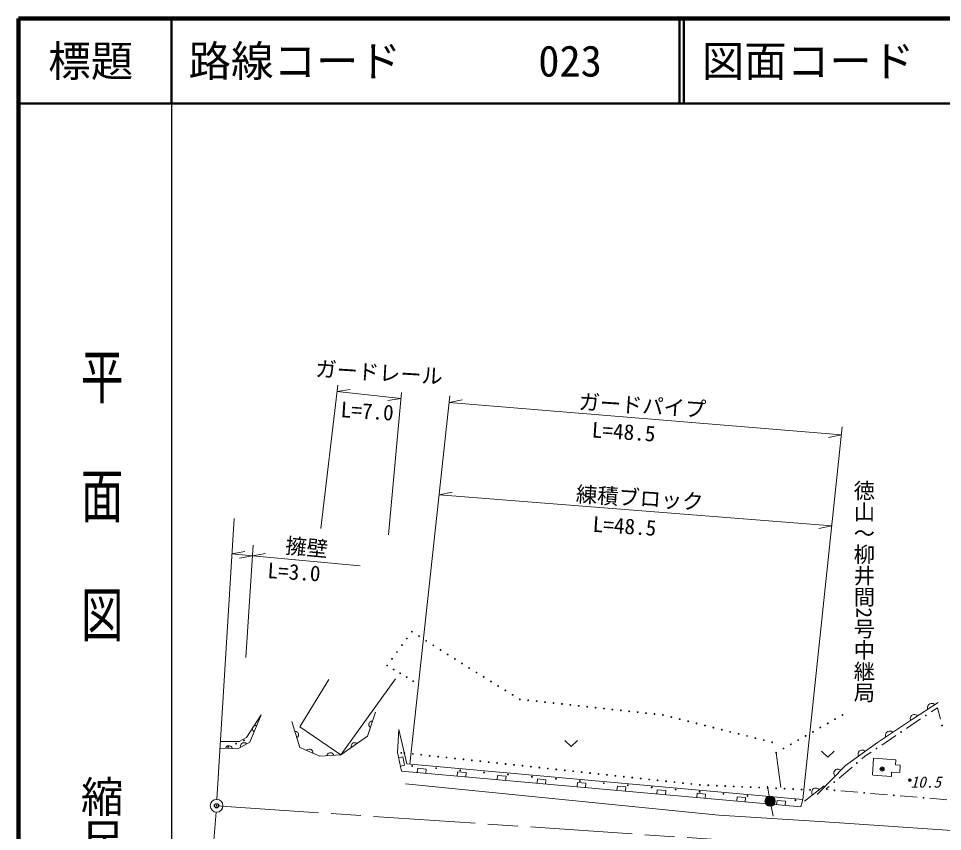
# Model space of a CAD drawing. Units: millimetres, scale not verified. Extents: x 40000 to 680000, y 20000 to 380000.
# Drawn here: x 40000 to 148695, y 284400 to 380000 of the extents above; entities that cross this region are included whole.
import ezdxf
from ezdxf.enums import TextEntityAlignment as Align

# ---------------------------------------------------------------- set-up
doc = ezdxf.new("R2010")
doc.units = ezdxf.units.MM
doc.header["$LTSCALE"] = 1000
doc.header["$PDMODE"] = 32
doc.header["$PDSIZE"] = 500
doc.linetypes.add('CHAIN', pattern=[18.5, 12, -1.5, 3.5, -1.5])
for name, color, linetype, lineweight in [('M-BGD', 7, 'Continuous', 13), ('M-BMK', 2, 'CHAIN', 13), ('M-BMK-OTRS', 5, 'Continuous', 13), ('M-BMK-SRVR', 3, 'Continuous', 13), ('M-STR-HTXT', 7, 'Continuous', 13), ('M-TTL', 2, 'Continuous', 140), ('M-TTL-BAND', 7, 'Continuous', 25), ('M-TTL-LINE', 7, 'Continuous', 50)]:
    doc.layers.add(name, color=color, linetype=linetype, lineweight=lineweight)
doc.layers.add('M-OTRS', color=6, linetype='Continuous')
doc.layers.add('M-TTL-TXT', color=7, linetype='Continuous')
doc.styles.add('@ＭＳ ゴシック', font='')
doc.styles.add('ＭＳ ゴシック', font='')
doc.styles.get('@ＭＳ ゴシック').set_extended_font_data('@MS Gothic')
doc.styles.get('ＭＳ ゴシック').set_extended_font_data('MS Gothic')

msp = doc.modelspace()

# ---------------------------------------------------------------- linework, layer by layer
at = {"layer": 'M-BGD'}
for p, q in [((76526, 302256), (73079, 296693)), ((77937, 293402), (84362, 302334)), ((145173, 297608), (148182, 299551)), ((146956, 299140), (146926, 299002)), ((146926, 299002), (146930, 298885)), ((147007, 299244), (146956, 299140)), ((147086, 299343), (147007, 299244)), ((147221, 299430), (147086, 299343)), ((147343, 299461), (147221, 299430)), ((147460, 299465), (147343, 299461)), ((148100, 298962), (147361, 298468)), ((147598, 299436), (147460, 299465)), ((147703, 299384), (147598, 299436)), ((147801, 299305), (147703, 299384)), ((148452, 297594), (148100, 298962)), ((66810, 295439), (68534, 298103)), ((68534, 298103), (67202, 294891)), ((81071, 295596), (82011, 298417)), ((144986, 297927), (144935, 297822)), ((145064, 298026), (144986, 297927)), ((145198, 298113), (145064, 298026)), ((145320, 298146), (145198, 298113)), ((145437, 298150), (145320, 298146)), ((145575, 298121), (145437, 298150)), ((145680, 298071), (145575, 298121)), ((145780, 297992), (145680, 298071)), ((146930, 298885), (146961, 298762)), ((67649, 296761), (67582, 296685)), ((67724, 296817), (67649, 296761)), ((67828, 296860), (67724, 296817)), ((67920, 296874), (67828, 296860)), ((68021, 296867), (67920, 296874)), ((72138, 297320), (73079, 294264)), ((81242, 297173), (81202, 297052)), ((81202, 297052), (81202, 296951)), ((81202, 296951), (81222, 296860)), ((81222, 296860), (81273, 296758)), ((81303, 297254), (81242, 297173)), ((81273, 296758), (81333, 296688)), ((81374, 297315), (81303, 297254)), ((81475, 297366), (81374, 297315)), ((81566, 297386), (81475, 297366)), ((81667, 297386), (81566, 297386)), ((141036, 294850), (145173, 297608)), ((146115, 297633), (144453, 296520)), ((144935, 297822), (144906, 297683)), ((144906, 297683), (144911, 297567)), ((144911, 297567), (144943, 297444)), ((67533, 296567), (67526, 296466)), ((67526, 296466), (67540, 296373)), ((67582, 296685), (67533, 296567)), ((67540, 296373), (67583, 296269)), ((67583, 296269), (67638, 296194)), ((67638, 296194), (67715, 296128)), ((72592, 296172), (72491, 296174)), ((72683, 296149), (72592, 296172)), ((72783, 296097), (72683, 296149)), ((72852, 296034), (72783, 296097)), ((72911, 295952), (72852, 296034)), ((72948, 295829), (72911, 295952)), ((72924, 295638), (72946, 295728)), ((72946, 295728), (72948, 295829)), ((73079, 296693), (77937, 293402)), ((81333, 296688), (81414, 296627)), ((84599, 293673), (84744, 296378)), ((84744, 296378), (85684, 292366)), ((143206, 295685), (141545, 294572)), ((142019, 295881), (141991, 295742)), ((141991, 295742), (141997, 295626)), ((142068, 295987), (142019, 295881)), ((142146, 296087), (142068, 295987)), ((142279, 296176), (142146, 296087)), ((142400, 296209), (142279, 296176)), ((142517, 296215), (142400, 296209)), ((142656, 296188), (142517, 296215)), ((142761, 296138), (142656, 296188)), ((142861, 296061), (142761, 296138)), ((63761, 294969), (65948, 294969)), ((67202, 294891), (65792, 294107)), ((65948, 294969), (66810, 295439)), ((66163, 294606), (66132, 294497)), ((66209, 294687), (66163, 294606)), ((66278, 294762), (66209, 294687)), ((66390, 294824), (66278, 294762)), ((66489, 294842), (66390, 294824)), ((66582, 294839), (66489, 294842)), ((66691, 294808), (66582, 294839)), ((66772, 294762), (66691, 294808)), ((66847, 294693), (66772, 294762)), ((72726, 295410), (72809, 295468)), ((72809, 295468), (72871, 295538)), ((72871, 295538), (72924, 295638)), ((77937, 293402), (81071, 295596)), ((79160, 294571), (79141, 294460)), ((79198, 294656), (79160, 294571)), ((79259, 294738), (79198, 294656)), ((79363, 294811), (79259, 294738)), ((79460, 294840), (79363, 294811)), ((79554, 294846), (79460, 294840)), ((79665, 294827), (79554, 294846)), ((79750, 294789), (79665, 294827)), ((79831, 294728), (79750, 294789)), ((104269, 295109), (105019, 294389)), ((105019, 294389), (105769, 295109)), ((137275, 292154), (141036, 294850)), ((141997, 295626), (142031, 295504)), ((65792, 294107), (63714, 294193)), ((64389, 294261), (64353, 294166)), ((64440, 294339), (64389, 294261)), ((64524, 294416), (64440, 294339)), ((64605, 294460), (64524, 294416)), ((64703, 294488), (64605, 294460)), ((64831, 294483), (64703, 294488)), ((64925, 294447), (64831, 294483)), ((65003, 294396), (64925, 294447)), ((65080, 294313), (65003, 294396)), ((65124, 294231), (65080, 294313)), ((65152, 294134), (65124, 294231)), ((66132, 294497), (66129, 294404)), ((66129, 294404), (66147, 294305)), ((73079, 294264), (75429, 293245)), ((73954, 293989), (73887, 293914)), ((74030, 294043), (73954, 293989)), ((74136, 294085), (74030, 294043)), ((74228, 294097), (74136, 294085)), ((74329, 294088), (74228, 294097)), ((74446, 294037), (74329, 294088)), ((74522, 293970), (74446, 294037)), ((74576, 293894), (74522, 293970)), ((74618, 293789), (74576, 293894)), ((74630, 293696), (74618, 293789)), ((74621, 293596), (74630, 293696)), ((76353, 293479), (76310, 293397)), ((76427, 293564), (76353, 293479)), ((76504, 293617), (76427, 293564)), ((76598, 293655), (76504, 293617)), ((76726, 293663), (76598, 293655)), ((76824, 293637), (76726, 293663)), ((76907, 293594), (76824, 293637)), ((76991, 293519), (76907, 293594)), ((77044, 293442), (76991, 293519)), ((79141, 294460), (79147, 294367)), ((79147, 294367), (79176, 294270)), ((85066, 291505), (84599, 293673)), ((129121, 293664), (129678, 289560)), ((134452, 293859), (135202, 293139)), ((135202, 293139), (135952, 293859)), ((138778, 293625), (138755, 293485)), ((138755, 293485), (138764, 293369)), ((138824, 293732), (138778, 293625)), ((138898, 293834), (138824, 293732)), ((139028, 293927), (138898, 293834)), ((139149, 293965), (139028, 293927)), ((139265, 293974), (139149, 293965)), ((139405, 293951), (139265, 293974)), ((139512, 293905), (139405, 293951)), ((139614, 293831), (139512, 293905)), ((140298, 293738), (139559, 293243)), ((75429, 293245), (77937, 293402)), ((76310, 293397), (76284, 293299)), ((77082, 293349), (77044, 293442)), ((85216, 293183), (84727, 293078)), ((85426, 292206), (85216, 293183)), ((138764, 293369), (138802, 293248)), ((139559, 293243), (139197, 292936)), ((140589, 293023), (140453, 291069)), ((143216, 292839), (140589, 293023)), ((143173, 292225), (143216, 292839)), ((84938, 292100), (85426, 292206)), ((132032, 287305), (85066, 291505)), ((85684, 292366), (132282, 288183)), ((86961, 291837), (86916, 291339)), ((87957, 291748), (86961, 291837)), ((87912, 291250), (87957, 291748)), ((91657, 291417), (91613, 290919)), ((92653, 291328), (91657, 291417)), ((92609, 290830), (92653, 291328)), ((133953, 288769), (137275, 292154)), ((135921, 291358), (135910, 291217)), ((135958, 291469), (135921, 291358)), ((136023, 291578), (135958, 291469)), ((136144, 291682), (136023, 291578)), ((136261, 291730), (136144, 291682)), ((136376, 291749), (136261, 291730)), ((136517, 291739), (136376, 291749)), ((136628, 291702), (136517, 291739)), ((138051, 291968), (136523, 290678)), ((136736, 291637), (136628, 291702)), ((142675, 290868), (142711, 291390)), ((142711, 291390), (143657, 291324)), ((143717, 292188), (143173, 292225)), ((143657, 291324), (143717, 292188)), ((96354, 290997), (96309, 290499)), ((97350, 290908), (96354, 290997)), ((97305, 290410), (97350, 290908)), ((101050, 290577), (101006, 290079)), ((102046, 290488), (101050, 290577)), ((102002, 289990), (102046, 290488)), ((135910, 291217), (135930, 291102)), ((135930, 291102), (135978, 290985)), ((140503, 291019), (142675, 290868)), ((85506, 289991), (122387, 286318)), ((105747, 290158), (105702, 289659)), ((106743, 290068), (105747, 290158)), ((106698, 289570), (106743, 290068)), ((110444, 289738), (110399, 289240)), ((111440, 289648), (110444, 289738)), ((111395, 289150), (111440, 289648)), ((115140, 289318), (115096, 288820)), ((116136, 289228), (115140, 289318)), ((116092, 288730), (116136, 289228)), ((128311, 288566), (128114, 289749)), ((132449, 287954), (134768, 289772)), ((133352, 289231), (133315, 289121)), ((133417, 289340), (133352, 289231)), ((133538, 289444), (133417, 289340)), ((133656, 289492), (133538, 289444)), ((133771, 289511), (133656, 289492)), ((133912, 289501), (133771, 289511)), ((134022, 289464), (133912, 289501)), ((134131, 289399), (134022, 289464)), ((135377, 289710), (135015, 289403)), ((135015, 289325), (135245, 289306)), ((136740, 289180), (138733, 289014)), ((119837, 288898), (119792, 288400)), ((120833, 288809), (119837, 288898)), ((120788, 288310), (120833, 288809)), ((124533, 288478), (124489, 287980)), ((125529, 288389), (124533, 288478)), ((125485, 287891), (125529, 288389)), ((129230, 288058), (129185, 287560)), ((130226, 287969), (129230, 288058)), ((132282, 288183), (132032, 287305)), ((133315, 289121), (133305, 288980)), ((133305, 288980), (133324, 288865)), ((133324, 288865), (133372, 288747)), ((140227, 288888), (142220, 288722)), ((143715, 288596), (145708, 288429)), ((147203, 288304), (149196, 288137)), ((128528, 287385), (128763, 286209)), ((130181, 287471), (130226, 287969)), ((122387, 286318), (134267, 285568)), ((149845, 284509), (134267, 285568))]:
    msp.add_line(p, q, dxfattribs=at)
for centre, radius in [((86271, 307896), 50), ((85689, 307100), 50), ((87113, 307360), 50), ((87954, 306825), 50), ((84526, 305509), 50), ((85108, 306304), 50), ((88796, 306289), 50), ((89638, 305754), 50), ((83945, 304713), 50), ((90479, 305218), 50), ((91321, 304682), 50), ((83363, 303917), 50), ((84128, 303458), 50), ((92171, 304155), 50), ((93021, 303628), 50), ((84894, 302999), 50), ((85659, 302540), 50), ((93872, 303101), 50), ((94722, 302574), 50), ((86424, 302081), 50), ((95572, 302047), 50), ((96422, 301520), 50), ((97272, 300992), 50), ((98123, 300465), 50), ((98973, 299938), 50), ((99963, 299830), 50), ((100953, 299722), 50), ((101943, 299614), 50), ((102934, 299506), 50), ((103924, 299398), 50), ((104914, 299290), 50), ((105904, 299182), 50), ((106895, 299074), 50), ((107885, 298966), 50), ((108875, 298858), 50), ((109865, 298750), 50), ((110856, 298642), 50), ((111846, 298534), 50), ((112836, 298426), 50), ((113826, 298318), 50), ((114816, 298210), 50), ((115807, 298102), 50), ((116796, 297855), 50), ((136926, 298102), 50), ((146738, 298050), 50), ((117784, 297607), 50), ((118773, 297360), 50), ((119762, 297113), 50), ((120751, 296866), 50), ((135191, 297116), 50), ((136058, 297609), 50), ((148639, 296867), 50), ((121740, 296618), 50), ((122729, 296371), 50), ((123717, 296124), 50), ((124706, 295877), 50), ((125695, 295630), 50), ((132590, 295636), 50), ((133457, 296129), 50), ((134324, 296622), 50), ((143830, 296103), 50), ((65603, 294726), 50), ((66527, 295108), 50), ((126684, 295382), 50), ((127673, 295135), 50), ((128662, 294888), 50), ((130855, 294650), 50), ((131722, 295143), 50), ((64679, 294344), 50), ((85033, 293638), 50), ((85387, 293636), 50), ((86380, 293528), 50), ((129121, 293664), 50), ((129988, 294157), 50), ((140922, 294155), 50), ((87373, 293421), 50), ((88366, 293314), 50), ((89359, 293206), 50), ((90352, 293099), 50), ((91345, 292992), 50), ((92338, 292884), 50), ((93331, 292777), 50), ((94324, 292669), 50), ((95317, 292562), 50), ((96310, 292455), 50), ((97304, 292347), 50), ((138624, 292452), 50), ((86315, 292103), 50), ((89132, 291851), 50), ((91950, 291599), 50), ((94767, 291347), 50), ((98297, 292240), 50), ((99290, 292133), 50), ((100283, 292025), 50), ((101276, 291918), 50), ((102269, 291811), 50), ((103262, 291703), 50), ((104255, 291596), 50), ((105248, 291488), 50), ((106241, 291381), 50), ((107234, 291274), 50), ((141583, 291748), 250), ((141583, 291748), 150), ((141583, 291748), 50), ((97584, 291095), 50), ((100401, 290843), 50), ((103218, 290592), 50), ((106036, 290340), 50), ((108227, 291166), 50), ((109221, 291059), 50), ((110214, 290952), 50), ((111207, 290844), 50), ((112200, 290737), 50), ((113193, 290629), 50), ((114186, 290522), 50), ((115179, 290415), 50), ((116172, 290307), 50), ((117165, 290200), 50), ((135950, 290194), 50), ((144843, 290432), 150), ((144843, 290432), 90), ((144843, 290432), 30), ((108853, 290088), 50), ((111670, 289836), 50), ((114487, 289584), 50), ((117304, 289332), 50), ((118158, 290093), 50), ((119151, 289985), 50), ((120121, 289080), 50), ((120144, 289878), 50), ((121142, 289834), 50), ((122140, 289789), 50), ((123138, 289745), 50), ((124135, 289701), 50), ((125133, 289657), 50), ((126131, 289613), 50), ((127129, 289568), 50), ((128127, 289524), 50), ((129124, 289480), 50), ((130122, 289436), 50), ((131120, 289392), 50), ((132118, 289348), 50), ((133116, 289303), 50), ((134113, 289259), 50), ((135992, 289243), 50), ((122939, 288828), 50), ((125756, 288576), 50), ((128410, 287974), 600), ((128410, 287974), 528), ((128410, 287974), 456), ((128410, 287974), 384), ((128410, 287974), 312), ((128410, 287974), 240), ((128410, 287974), 168), ((128410, 287974), 96), ((128573, 288324), 50), ((131390, 288072), 50), ((139480, 288951), 50), ((142968, 288659), 50), ((146456, 288367), 50), ((128410, 287974), 24)]:
    msp.add_circle(centre, radius, dxfattribs=at)
at = {"layer": 'M-BMK'}
msp.add_line((63302, 287423), (163295, 280673), dxfattribs=at)
at = {"layer": 'M-BMK-OTRS'}
for p, q in [((65360, 321217), (63347, 288172)), ((63242, 286675), (59807, 243318))]:
    msp.add_line(p, q, dxfattribs=at)
at = {"layer": 'M-BMK-SRVR'}
for radius in [750, 30]:
    msp.add_circle((63302, 287423), radius, dxfattribs=at)
at = {"layer": 'M-OTRS'}
msp.add_point((63302, 287423), dxfattribs=at)
at = {"layer": 'M-STR-HTXT'}
for p, q in [((77576, 336875), (75574, 320035)), ((77487, 336120), (79022, 336381)), ((77487, 336120), (85000, 335330)), ((85061, 336002), (83532, 319301)), ((85000, 335330), (83464, 335069)), ((86052, 292333), (90727, 335613)), ((90646, 334864), (92176, 335158)), ((90646, 334864), (136801, 331029)), ((136904, 331998), (132282, 288183)), ((136801, 331029), (135272, 330735)), ((89473, 324000), (91001, 324301)), ((89473, 324000), (135675, 320348)), ((135675, 320348), (134146, 320047)), ((67617, 318076), (66760, 304854)), ((65105, 317032), (66638, 317306)), ((65105, 317032), (67534, 316798)), ((67534, 316798), (66000, 316524)), ((67534, 316798), (69065, 317081)), ((67534, 316798), (80183, 315654))]:
    msp.add_line(p, q, dxfattribs=at)
at = {"layer": 'M-TTL'}
for p, q in [((40000, 380000), (40000, 20000)), ((680000, 380000), (40000, 380000))]:
    msp.add_line(p, q, dxfattribs=at)
at = {"layer": 'M-TTL-BAND'}
msp.add_line((58000, 370000), (58000, 20000), dxfattribs=at)
at = {"layer": 'M-TTL-LINE'}
for p, q in [((58000, 380000), (58000, 370000)), ((117750, 380000), (117750, 370000)), ((118250, 380000), (118250, 370000)), ((40000, 370000), (680000, 370000))]:
    msp.add_line(p, q, dxfattribs=at)

# ---------------------------------------------------------------- texts
at = {"layer": 'M-BGD', "style": '@ＭＳ ゴシック'}
msp.add_text('徳山～柳井間2号中継局', height=1833, rotation=270, dxfattribs=at).set_placement((138000, 325750), align=Align.BOTTOM_LEFT)
at = {"layer": 'M-BGD', "style": 'ＭＳ ゴシック', "oblique": 15}
msp.add_text('10.5', height=1320, dxfattribs=at).set_placement((144932, 289158), align=Align.BOTTOM_LEFT)
at = {"layer": 'M-STR-HTXT', "style": 'ＭＳ ゴシック'}
for s, rotation, p in [('ガードレール', 356.4, (74844, 337385)), ('ガードパイプ', 356.4, (105807, 333507)), ('L=7.0', 356.2, (77817, 332575)), ('L=48.5', 356.2, (107361, 330191)), ('練積ブロック', 356.4, (105496, 322625)), ('L=48.5', 356.2, (107464, 319102)), ('擁壁', 354.6, (71281, 316593)), ('L=3.0', 356.2, (69209, 313662))]:
    msp.add_text(s, height=1833, rotation=rotation, dxfattribs=at).set_placement(p, align=Align.BOTTOM_LEFT)
at = {"layer": 'M-TTL-BAND', "style": '@ＭＳ ゴシック', "width": 1.4}
msp.add_text('平  面  図', height=3666, rotation=270, dxfattribs=at).set_placement((49777, 306475), align=Align.MIDDLE_RIGHT)
at = {"layer": 'M-TTL-BAND', "style": '@ＭＳ ゴシック'}
msp.add_text('縮尺千分の一', height=3666, rotation=270, dxfattribs=at).set_placement((49777, 261030), align=Align.MIDDLE_RIGHT)
at = {"layer": 'M-TTL-TXT', "style": 'ＭＳ ゴシック'}
msp.add_text('標題', height=3666, dxfattribs=at).set_placement((48500, 375000), align=Align.MIDDLE_CENTER)
for s, p in [('路線コード', (60000, 375000)), ('023', (101142, 375000)), ('図面コード', (120380, 375000))]:
    msp.add_text(s, height=3666, dxfattribs=at).set_placement(p, align=Align.MIDDLE_LEFT)

doc.saveas('drawing.dxf')
